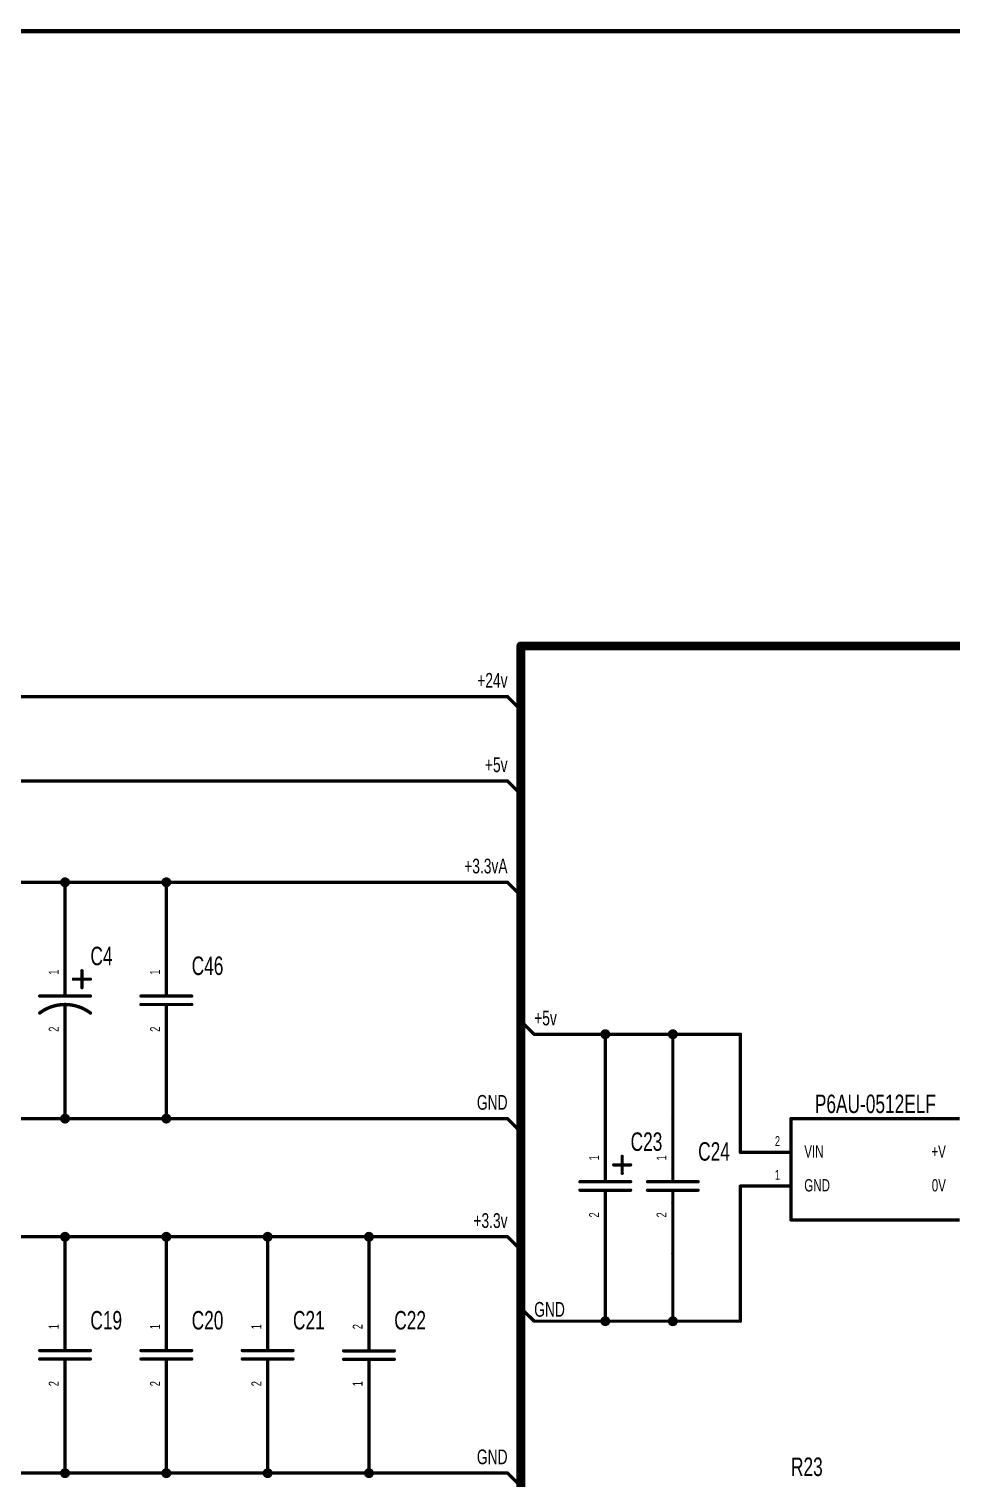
# Model space of a CAD drawing. Extents: x -4.5 to 18.4, y -0.7 to 15.5.
# Drawn here: x 6.093 to 8.827, y 11.163 to 15.458 of the extents above; entities that cross this region are included whole.
import ezdxf
from ezdxf.enums import TextEntityAlignment as Align

# ---------------------------------------------------------------- set-up
doc = ezdxf.new("R2010")
doc.units = 0
doc.header["$MEASUREMENT"] = 0
for name, color, linetype in [('Bus', 180, 'Continuous'), ('Element', 253, 'Continuous'), ('Net', 50, 'Continuous'), ('Pin', 50, 'Continuous'), ('Titles', 253, 'Continuous')]:
    doc.layers.add(name, color=color, linetype=linetype)

msp = doc.modelspace()

# ---------------------------------------------------------------- linework, layer by layer
at = {"layer": 'Bus', "linetype": 'Continuous', "const_width": 0.0131}
msp.add_lwpolyline([(7.5434, 13.6304, 1), (7.5566, 13.6304, 1), (7.5434, 13.6304, 1)], format="xyb", dxfattribs=at)
msp.add_lwpolyline([(7.5434, 13.6304, 1), (7.5566, 13.6304, 1), (7.5434, 13.6304, 1)], format="xyb", dxfattribs=at)
at = {"layer": 'Bus', "linetype": 'Continuous', "const_width": 0.0262}
for points in [[(7.55, 5.5304), (7.55, 13.6304)], [(7.55, 13.6304), (16.4, 13.6304)]]:
    msp.add_lwpolyline(points, dxfattribs=at)
at = {"layer": 'Element', "linetype": 'Continuous'}
for points, const_width in [([(6.2475, 12.6684, 1), (6.2525, 12.6684, 1), (6.2475, 12.6684, 1)], 0.0049), ([(6.1975, 12.6304, 1), (6.2025, 12.6304, 1), (6.1975, 12.6304, 1)], 0.0049), ([(6.2225, 12.6434, 1), (6.2275, 12.6434, 1), (6.2225, 12.6434, 1)], 0.0049), ([(6.2725, 12.6434, 1), (6.2775, 12.6434, 1), (6.2725, 12.6434, 1)], 0.0049), ([(6.4975, 12.6304, 1), (6.5025, 12.6304, 1), (6.4975, 12.6304, 1)], 0.0049), ([(6.1225, 12.5934, 1), (6.1275, 12.5934, 1), (6.1225, 12.5934, 1)], 0.0049), ([(6.1975, 12.5934, 1), (6.2025, 12.5934, 1), (6.1975, 12.5934, 1)], 0.0049), ([(6.2475, 12.6184, 1), (6.2525, 12.6184, 1), (6.2475, 12.6184, 1)], 0.0049), ([(6.2725, 12.5934, 1), (6.2775, 12.5934, 1), (6.2725, 12.5934, 1)], 0.0049), ([(6.4225, 12.5934, 1), (6.4275, 12.5934, 1), (6.4225, 12.5934, 1)], 0.0049), ([(6.4975, 12.5934, 1), (6.5025, 12.5934, 1), (6.4975, 12.5934, 1)], 0.0049), ([(6.5725, 12.5934, 1), (6.5775, 12.5934, 1), (6.5725, 12.5934, 1)], 0.0049), ([(6.1223, 12.5432, 1), (6.1273, 12.5432, 1), (6.1223, 12.5432, 1)], 0.005), ([(6.1975, 12.5684, 1), (6.2025, 12.5684, 1), (6.1975, 12.5684, 1)], 0.0049), ([(6.2727, 12.5432, 1), (6.2777, 12.5432, 1), (6.2727, 12.5432, 1)], 0.005), ([(6.4225, 12.5684, 1), (6.4275, 12.5684, 1), (6.4225, 12.5684, 1)], 0.0049), ([(6.4975, 12.5684, 1), (6.5025, 12.5684, 1), (6.4975, 12.5684, 1)], 0.0049), ([(6.5725, 12.5684, 1), (6.5775, 12.5684, 1), (6.5725, 12.5684, 1)], 0.0049), ([(6.1975, 12.5304, 1), (6.2025, 12.5304, 1), (6.1975, 12.5304, 1)], 0.0049), ([(6.4975, 12.5304, 1), (6.5025, 12.5304, 1), (6.4975, 12.5304, 1)], 0.0049), ([(8.3475, 12.2304, 1), (8.3525, 12.2304, 1), (8.3475, 12.2304, 1)], 0.0049), ([(8.3475, 12.2304, 1), (8.3525, 12.2304, 1), (8.3475, 12.2304, 1)], 0.0049), ([(7.8475, 12.1184, 1), (7.8525, 12.1184, 1), (7.8475, 12.1184, 1)], 0.0049), ([(7.7975, 12.0804, 1), (7.8025, 12.0804, 1), (7.7975, 12.0804, 1)], 0.0049), ([(7.8225, 12.0934, 1), (7.8275, 12.0934, 1), (7.8225, 12.0934, 1)], 0.0049), ([(7.8475, 12.0684, 1), (7.8525, 12.0684, 1), (7.8475, 12.0684, 1)], 0.0049), ([(7.8725, 12.0934, 1), (7.8775, 12.0934, 1), (7.8725, 12.0934, 1)], 0.0049), ([(7.9975, 12.0804, 1), (8.0025, 12.0804, 1), (7.9975, 12.0804, 1)], 0.0049), ([(7.7225, 12.0434, 1), (7.7275, 12.0434, 1), (7.7225, 12.0434, 1)], 0.0049), ([(7.7975, 12.0434, 1), (7.8025, 12.0434, 1), (7.7975, 12.0434, 1)], 0.0049), ([(7.8725, 12.0434, 1), (7.8775, 12.0434, 1), (7.8725, 12.0434, 1)], 0.0049), ([(7.9225, 12.0434, 1), (7.9275, 12.0434, 1), (7.9225, 12.0434, 1)], 0.0049), ([(7.9975, 12.0434, 1), (8.0025, 12.0434, 1), (7.9975, 12.0434, 1)], 0.0049), ([(8.0725, 12.0434, 1), (8.0775, 12.0434, 1), (8.0725, 12.0434, 1)], 0.0049), ([(7.7225, 12.0184, 1), (7.7275, 12.0184, 1), (7.7225, 12.0184, 1)], 0.0049), ([(7.7975, 12.0184, 1), (7.8025, 12.0184, 1), (7.7975, 12.0184, 1)], 0.0049), ([(7.7975, 11.9804, 1), (7.8025, 11.9804, 1), (7.7975, 11.9804, 1)], 0.0049), ([(7.8725, 12.0184, 1), (7.8775, 12.0184, 1), (7.8725, 12.0184, 1)], 0.0049), ([(7.9225, 12.0184, 1), (7.9275, 12.0184, 1), (7.9225, 12.0184, 1)], 0.0049), ([(7.9975, 12.0184, 1), (8.0025, 12.0184, 1), (7.9975, 12.0184, 1)], 0.0049), ([(7.9975, 11.9804, 1), (8.0025, 11.9804, 1), (7.9975, 11.9804, 1)], 0.0049), ([(8.0725, 12.0184, 1), (8.0775, 12.0184, 1), (8.0725, 12.0184, 1)], 0.0049), ([(8.3475, 11.9304, 1), (8.3525, 11.9304, 1), (8.3475, 11.9304, 1)], 0.0049), ([(8.3475, 11.9304, 1), (8.3525, 11.9304, 1), (8.3475, 11.9304, 1)], 0.0049), ([(6.1975, 11.5804, 1), (6.2025, 11.5804, 1), (6.1975, 11.5804, 1)], 0.0049), ([(6.4975, 11.5804, 1), (6.5025, 11.5804, 1), (6.4975, 11.5804, 1)], 0.0049), ([(6.7975, 11.5804, 1), (6.8025, 11.5804, 1), (6.7975, 11.5804, 1)], 0.0049), ([(7.0975, 11.5804, 1), (7.1025, 11.5804, 1), (7.0975, 11.5804, 1)], 0.0049), ([(6.1225, 11.5434, 1), (6.1275, 11.5434, 1), (6.1225, 11.5434, 1)], 0.0049), ([(6.1225, 11.5184, 1), (6.1275, 11.5184, 1), (6.1225, 11.5184, 1)], 0.0049), ([(6.1975, 11.5434, 1), (6.2025, 11.5434, 1), (6.1975, 11.5434, 1)], 0.0049), ([(6.1975, 11.5184, 1), (6.2025, 11.5184, 1), (6.1975, 11.5184, 1)], 0.0049), ([(6.2725, 11.5434, 1), (6.2775, 11.5434, 1), (6.2725, 11.5434, 1)], 0.0049), ([(6.2725, 11.5184, 1), (6.2775, 11.5184, 1), (6.2725, 11.5184, 1)], 0.0049), ([(6.4225, 11.5434, 1), (6.4275, 11.5434, 1), (6.4225, 11.5434, 1)], 0.0049), ([(6.4225, 11.5184, 1), (6.4275, 11.5184, 1), (6.4225, 11.5184, 1)], 0.0049), ([(6.4975, 11.5434, 1), (6.5025, 11.5434, 1), (6.4975, 11.5434, 1)], 0.0049), ([(6.4975, 11.5184, 1), (6.5025, 11.5184, 1), (6.4975, 11.5184, 1)], 0.0049), ([(6.5725, 11.5434, 1), (6.5775, 11.5434, 1), (6.5725, 11.5434, 1)], 0.0049), ([(6.5725, 11.5184, 1), (6.5775, 11.5184, 1), (6.5725, 11.5184, 1)], 0.0049), ([(6.7225, 11.5434, 1), (6.7275, 11.5434, 1), (6.7225, 11.5434, 1)], 0.0049), ([(6.7225, 11.5184, 1), (6.7275, 11.5184, 1), (6.7225, 11.5184, 1)], 0.0049), ([(6.7975, 11.5434, 1), (6.8025, 11.5434, 1), (6.7975, 11.5434, 1)], 0.0049), ([(6.7975, 11.5184, 1), (6.8025, 11.5184, 1), (6.7975, 11.5184, 1)], 0.0049), ([(6.8725, 11.5434, 1), (6.8775, 11.5434, 1), (6.8725, 11.5434, 1)], 0.0049), ([(6.8725, 11.5184, 1), (6.8775, 11.5184, 1), (6.8725, 11.5184, 1)], 0.0049), ([(7.0225, 11.5424, 1), (7.0275, 11.5424, 1), (7.0225, 11.5424, 1)], 0.0049), ([(7.0225, 11.5174, 1), (7.0275, 11.5174, 1), (7.0225, 11.5174, 1)], 0.0049), ([(7.0975, 11.5424, 1), (7.1025, 11.5424, 1), (7.0975, 11.5424, 1)], 0.0049), ([(7.0975, 11.5174, 1), (7.1025, 11.5174, 1), (7.0975, 11.5174, 1)], 0.0049), ([(7.1725, 11.5424, 1), (7.1775, 11.5424, 1), (7.1725, 11.5424, 1)], 0.0049), ([(7.1725, 11.5174, 1), (7.1775, 11.5174, 1), (7.1725, 11.5174, 1)], 0.0049), ([(6.1975, 11.4804, 1), (6.2025, 11.4804, 1), (6.1975, 11.4804, 1)], 0.0049), ([(6.4975, 11.4804, 1), (6.5025, 11.4804, 1), (6.4975, 11.4804, 1)], 0.0049), ([(6.7975, 11.4804, 1), (6.8025, 11.4804, 1), (6.7975, 11.4804, 1)], 0.0049), ([(7.0975, 11.4804, 1), (7.1025, 11.4804, 1), (7.0975, 11.4804, 1)], 0.0049)]:
    msp.add_lwpolyline(points, format="xyb", dxfattribs=dict(at, const_width=const_width))
for points, const_width in [([(6.25, 12.6684), (6.25, 12.6184)], 0.0098), ([(6.2, 12.6304), (6.2, 12.5934)], 0.0098), ([(6.225, 12.6434), (6.275, 12.6434)], 0.0098), ([(6.5, 12.6304), (6.5, 12.5934)], 0.0098), ([(6.125, 12.5934), (6.275, 12.5934)], 0.0098), ([(6.425, 12.5934), (6.575, 12.5934)], 0.0098), ([(6.2752, 12.5432), (6.2686, 12.5478), (6.2617, 12.5521), (6.2546, 12.5558), (6.2472, 12.5591), (6.2397, 12.5619), (6.2319, 12.5642), (6.2241, 12.566), (6.2161, 12.5673), (6.2081, 12.5681), (6.2, 12.5684), (6.1919, 12.5681), (6.1839, 12.5673), (6.1759, 12.566), (6.1681, 12.5642), (6.1603, 12.5619), (6.1528, 12.5591), (6.1454, 12.5558), (6.1383, 12.552), (6.1314, 12.5478), (6.1248, 12.5432)], 0.01), ([(6.2, 12.5684), (6.2, 12.5304)], 0.0098), ([(6.425, 12.5684), (6.575, 12.5684)], 0.0098), ([(6.5, 12.5684), (6.5, 12.5304)], 0.0098), ([(8.35, 11.9304), (8.35, 12.2304)], 0.0098), ([(8.35, 12.2304), (8.85, 12.2304)], 0.0098), ([(7.85, 12.1184), (7.85, 12.0684)], 0.0098), ([(7.8, 12.0804), (7.8, 12.0434)], 0.0098), ([(7.825, 12.0934), (7.875, 12.0934)], 0.0098), ([(8, 12.0804), (8, 12.0434)], 0.0098), ([(7.725, 12.0434), (7.875, 12.0434)], 0.0098), ([(7.925, 12.0434), (8.075, 12.0434)], 0.0098), ([(7.725, 12.0184), (7.875, 12.0184)], 0.0098), ([(7.8, 12.0184), (7.8, 11.9804)], 0.0098), ([(7.925, 12.0184), (8.075, 12.0184)], 0.0098), ([(8, 12.0184), (8, 11.9804)], 0.0098), ([(8.35, 11.9304), (8.85, 11.9304)], 0.0098), ([(6.2, 11.5804), (6.2, 11.5434)], 0.0098), ([(6.5, 11.5804), (6.5, 11.5434)], 0.0098), ([(6.8, 11.5804), (6.8, 11.5434)], 0.0098), ([(7.1, 11.5424), (7.1, 11.5804)], 0.0098), ([(6.125, 11.5434), (6.275, 11.5434)], 0.0098), ([(6.125, 11.5184), (6.275, 11.5184)], 0.0098), ([(6.2, 11.5184), (6.2, 11.4804)], 0.0098), ([(6.425, 11.5434), (6.575, 11.5434)], 0.0098), ([(6.425, 11.5184), (6.575, 11.5184)], 0.0098), ([(6.5, 11.5184), (6.5, 11.4804)], 0.0098), ([(6.725, 11.5434), (6.875, 11.5434)], 0.0098), ([(6.725, 11.5184), (6.875, 11.5184)], 0.0098), ([(6.8, 11.5184), (6.8, 11.4804)], 0.0098), ([(7.175, 11.5424), (7.025, 11.5424)], 0.0098), ([(7.175, 11.5174), (7.025, 11.5174)], 0.0098), ([(7.1, 11.4804), (7.1, 11.5174)], 0.0098)]:
    msp.add_lwpolyline(points, dxfattribs=dict(at, const_width=const_width))
at = {"layer": 'Net', "linetype": 'Continuous', "const_width": 0.0098}
for points in [[(0.95, 13.4804), (7.5106, 13.4804)], [(7.5106, 13.4804), (7.55, 13.441)], [(3.75, 13.2304), (7.5106, 13.2304)], [(7.5106, 13.2304), (7.55, 13.191)], [(6.2, 12.9304), (5.8287, 12.9304)], [(6.1902, 12.9304), (6.1906, 12.9273), (6.192, 12.9246), (6.1942, 12.9224), (6.197, 12.921), (6.2, 12.9205), (6.203, 12.921), (6.2058, 12.9224), (6.208, 12.9246), (6.2094, 12.9273), (6.2098, 12.9304), (6.2094, 12.9334), (6.208, 12.9361), (6.2058, 12.9383), (6.203, 12.9397), (6.2, 12.9402), (6.197, 12.9397), (6.1942, 12.9383), (6.192, 12.9361), (6.1906, 12.9334), (6.1902, 12.9304)], [(6.2, 12.7804), (6.2, 12.9304)], [(6.5, 12.9304), (6.2, 12.9304)], [(6.4902, 12.9304), (6.4906, 12.9273), (6.492, 12.9246), (6.4942, 12.9224), (6.497, 12.921), (6.5, 12.9205), (6.503, 12.921), (6.5058, 12.9224), (6.508, 12.9246), (6.5094, 12.9273), (6.5098, 12.9304), (6.5094, 12.9334), (6.508, 12.9361), (6.5058, 12.9383), (6.503, 12.9397), (6.5, 12.9402), (6.497, 12.9397), (6.4942, 12.9383), (6.492, 12.9361), (6.4906, 12.9334), (6.4902, 12.9304)], [(6.5, 12.7804), (6.5, 12.9304)], [(6.5, 12.9304), (7.5106, 12.9304)], [(7.5106, 12.9304), (7.55, 12.891)], [(7.5894, 12.4804), (7.55, 12.5197)], [(8.2, 12.4804), (7.5894, 12.4804)], [(7.7902, 12.4804), (7.7906, 12.4773), (7.792, 12.4746), (7.7942, 12.4724), (7.797, 12.471), (7.8, 12.4705), (7.803, 12.471), (7.8058, 12.4724), (7.808, 12.4746), (7.8094, 12.4773), (7.8098, 12.4804), (7.8094, 12.4834), (7.808, 12.4861), (7.8058, 12.4883), (7.803, 12.4897), (7.8, 12.4902), (7.797, 12.4897), (7.7942, 12.4883), (7.792, 12.4861), (7.7906, 12.4834), (7.7902, 12.4804)], [(7.8, 12.2304), (7.8, 12.4804)], [(7.9902, 12.4804), (7.9906, 12.4773), (7.992, 12.4746), (7.9942, 12.4724), (7.997, 12.471), (8, 12.4705), (8.003, 12.471), (8.0058, 12.4724), (8.008, 12.4746), (8.0094, 12.4773), (8.0098, 12.4804), (8.0094, 12.4834), (8.008, 12.4861), (8.0058, 12.4883), (8.003, 12.4897), (8, 12.4902), (7.997, 12.4897), (7.9942, 12.4883), (7.992, 12.4861), (7.9906, 12.4834), (7.9902, 12.4804)], [(8, 12.2304), (8, 12.4804)], [(8.2, 12.1304), (8.2, 12.4804)], [(6.2, 12.2304), (6.2, 12.3804)], [(6.5, 12.2304), (6.5, 12.3804)], [(6.1902, 12.2304), (6.1906, 12.2273), (6.192, 12.2246), (6.1942, 12.2224), (6.197, 12.221), (6.2, 12.2205), (6.203, 12.221), (6.2058, 12.2224), (6.208, 12.2246), (6.2094, 12.2273), (6.2098, 12.2304), (6.2094, 12.2334), (6.208, 12.2361), (6.2058, 12.2383), (6.203, 12.2397), (6.2, 12.2402), (6.197, 12.2397), (6.1942, 12.2383), (6.192, 12.2361), (6.1906, 12.2334), (6.1902, 12.2304)], [(6.4902, 12.2304), (6.4906, 12.2273), (6.492, 12.2246), (6.4942, 12.2224), (6.497, 12.221), (6.5, 12.2205), (6.503, 12.221), (6.5058, 12.2224), (6.508, 12.2246), (6.5094, 12.2273), (6.5098, 12.2304), (6.5094, 12.2334), (6.508, 12.2361), (6.5058, 12.2383), (6.503, 12.2397), (6.5, 12.2402), (6.497, 12.2397), (6.4942, 12.2383), (6.492, 12.2361), (6.4906, 12.2334), (6.4902, 12.2304)], [(4.75, 12.2304), (6.2, 12.2304)], [(6.2, 12.2304), (6.2, 12.2304)], [(6.2, 12.2304), (6.2, 12.2304)], [(6.2, 12.2304), (6.5, 12.2304)], [(6.5, 12.2304), (7.5106, 12.2304)], [(7.5106, 12.2304), (7.55, 12.191)], [(8.2, 12.0304), (8.2, 11.6304)], [(5.6, 11.8804), (6.2, 11.8804)], [(6.1902, 11.8804), (6.1906, 11.8773), (6.192, 11.8746), (6.1942, 11.8724), (6.197, 11.871), (6.2, 11.8705), (6.203, 11.871), (6.2058, 11.8724), (6.208, 11.8746), (6.2094, 11.8773), (6.2098, 11.8804), (6.2094, 11.8834), (6.208, 11.8861), (6.2058, 11.8883), (6.203, 11.8897), (6.2, 11.8902), (6.197, 11.8897), (6.1942, 11.8883), (6.192, 11.8861), (6.1906, 11.8834), (6.1902, 11.8804)], [(6.2, 11.8804), (6.2, 11.7304)], [(6.2, 11.8804), (7.5106, 11.8804)], [(6.4902, 11.8804), (6.4906, 11.8773), (6.492, 11.8746), (6.4942, 11.8724), (6.497, 11.871), (6.5, 11.8705), (6.503, 11.871), (6.5058, 11.8724), (6.508, 11.8746), (6.5094, 11.8773), (6.5098, 11.8804), (6.5094, 11.8834), (6.508, 11.8861), (6.5058, 11.8883), (6.503, 11.8897), (6.5, 11.8902), (6.497, 11.8897), (6.4942, 11.8883), (6.492, 11.8861), (6.4906, 11.8834), (6.4902, 11.8804)], [(6.5, 11.7304), (6.5, 11.8804)], [(6.7902, 11.8804), (6.7906, 11.8773), (6.792, 11.8746), (6.7942, 11.8724), (6.797, 11.871), (6.8, 11.8705), (6.803, 11.871), (6.8058, 11.8724), (6.808, 11.8746), (6.8094, 11.8773), (6.8098, 11.8804), (6.8094, 11.8834), (6.808, 11.8861), (6.8058, 11.8883), (6.803, 11.8897), (6.8, 11.8902), (6.797, 11.8897), (6.7942, 11.8883), (6.792, 11.8861), (6.7906, 11.8834), (6.7902, 11.8804)], [(6.8, 11.7304), (6.8, 11.8804)], [(7.0902, 11.8804), (7.0906, 11.8773), (7.092, 11.8746), (7.0942, 11.8724), (7.097, 11.871), (7.1, 11.8705), (7.103, 11.871), (7.1058, 11.8724), (7.108, 11.8746), (7.1094, 11.8773), (7.1098, 11.8804), (7.1094, 11.8834), (7.108, 11.8861), (7.1058, 11.8883), (7.103, 11.8897), (7.1, 11.8902), (7.097, 11.8897), (7.0942, 11.8883), (7.092, 11.8861), (7.0906, 11.8834), (7.0902, 11.8804)], [(7.1, 11.7304), (7.1, 11.8804)], [(7.5106, 11.8804), (7.55, 11.841)], [(7.8, 11.8304), (7.8, 11.6304)], [(8, 11.6304), (8, 11.8304)], [(7.5894, 11.6304), (7.55, 11.6697)], [(7.7902, 11.6304), (7.7906, 11.6273), (7.792, 11.6246), (7.7942, 11.6224), (7.797, 11.621), (7.8, 11.6205), (7.803, 11.621), (7.8058, 11.6224), (7.808, 11.6246), (7.8094, 11.6273), (7.8098, 11.6304), (7.8094, 11.6334), (7.808, 11.6361), (7.8058, 11.6383), (7.803, 11.6397), (7.8, 11.6402), (7.797, 11.6397), (7.7942, 11.6383), (7.792, 11.6361), (7.7906, 11.6334), (7.7902, 11.6304)], [(7.9902, 11.6304), (7.9906, 11.6273), (7.992, 11.6246), (7.9942, 11.6224), (7.997, 11.621), (8, 11.6205), (8.003, 11.621), (8.0058, 11.6224), (8.008, 11.6246), (8.0094, 11.6273), (8.0098, 11.6304), (8.0094, 11.6334), (8.008, 11.6361), (8.0058, 11.6383), (8.003, 11.6397), (8, 11.6402), (7.997, 11.6397), (7.9942, 11.6383), (7.992, 11.6361), (7.9906, 11.6334), (7.9902, 11.6304)], [(8, 11.6304), (7.5894, 11.6304)], [(8.2, 11.6304), (8, 11.6304)], [(8, 11.6304), (8, 11.6304)], [(8, 11.6304), (8, 11.6304)], [(6.2, 11.3304), (6.2, 11.1804)], [(6.5, 11.3304), (6.5, 11.1804)], [(6.8, 11.3304), (6.8, 11.1804)], [(7.1, 11.3304), (7.1, 11.1804)], [(6.2, 11.1804), (0.95, 11.1804)], [(6.1902, 11.1804), (6.1906, 11.1773), (6.192, 11.1746), (6.1942, 11.1724), (6.197, 11.171), (6.2, 11.1705), (6.203, 11.171), (6.2058, 11.1724), (6.208, 11.1746), (6.2094, 11.1773), (6.2098, 11.1804), (6.2094, 11.1834), (6.208, 11.1861), (6.2058, 11.1883), (6.203, 11.1897), (6.2, 11.1902), (6.197, 11.1897), (6.1942, 11.1883), (6.192, 11.1861), (6.1906, 11.1834), (6.1902, 11.1804)], [(6.2, 11.1804), (7.5106, 11.1804)], [(6.4902, 11.1804), (6.4906, 11.1773), (6.492, 11.1746), (6.4942, 11.1724), (6.497, 11.171), (6.5, 11.1705), (6.503, 11.171), (6.5058, 11.1724), (6.508, 11.1746), (6.5094, 11.1773), (6.5098, 11.1804), (6.5094, 11.1834), (6.508, 11.1861), (6.5058, 11.1883), (6.503, 11.1897), (6.5, 11.1902), (6.497, 11.1897), (6.4942, 11.1883), (6.492, 11.1861), (6.4906, 11.1834), (6.4902, 11.1804)], [(6.7902, 11.1804), (6.7906, 11.1773), (6.792, 11.1746), (6.7942, 11.1724), (6.797, 11.171), (6.8, 11.1705), (6.803, 11.171), (6.8058, 11.1724), (6.808, 11.1746), (6.8094, 11.1773), (6.8098, 11.1804), (6.8094, 11.1834), (6.808, 11.1861), (6.8058, 11.1883), (6.803, 11.1897), (6.8, 11.1902), (6.797, 11.1897), (6.7942, 11.1883), (6.792, 11.1861), (6.7906, 11.1834), (6.7902, 11.1804)], [(7.0902, 11.1804), (7.0906, 11.1773), (7.092, 11.1746), (7.0942, 11.1724), (7.097, 11.171), (7.1, 11.1705), (7.103, 11.171), (7.1058, 11.1724), (7.108, 11.1746), (7.1094, 11.1773), (7.1098, 11.1804), (7.1094, 11.1834), (7.108, 11.1861), (7.1058, 11.1883), (7.103, 11.1897), (7.1, 11.1902), (7.097, 11.1897), (7.0942, 11.1883), (7.092, 11.1861), (7.0906, 11.1834), (7.0902, 11.1804)], [(7.5106, 11.1804), (7.55, 11.141)]]:
    msp.add_lwpolyline(points, dxfattribs=at)
at = {"layer": 'Net', "linetype": 'Continuous', "const_width": 0.0049}
for points in [[(7.5082, 13.4804, 1), (7.5131, 13.4804, 1), (7.5082, 13.4804, 1)], [(7.5082, 13.4804, 1), (7.5131, 13.4804, 1), (7.5082, 13.4804, 1)], [(7.5475, 13.441, 1), (7.5525, 13.441, 1), (7.5475, 13.441, 1)], [(7.5082, 13.2304, 1), (7.5131, 13.2304, 1), (7.5082, 13.2304, 1)], [(7.5082, 13.2304, 1), (7.5131, 13.2304, 1), (7.5082, 13.2304, 1)], [(7.5475, 13.191, 1), (7.5525, 13.191, 1), (7.5475, 13.191, 1)], [(6.1877, 12.9304, 1), (6.1926, 12.9304, 1), (6.1877, 12.9304, 1)], [(6.1975, 12.9304, 1), (6.2025, 12.9304, 1), (6.1975, 12.9304, 1)], [(6.1975, 12.9304, 1), (6.2025, 12.9304, 1), (6.1975, 12.9304, 1)], [(6.1975, 12.9304, 1), (6.2025, 12.9304, 1), (6.1975, 12.9304, 1)], [(6.4877, 12.9304, 1), (6.4926, 12.9304, 1), (6.4877, 12.9304, 1)], [(6.4975, 12.9304, 1), (6.5025, 12.9304, 1), (6.4975, 12.9304, 1)], [(6.4975, 12.9304, 1), (6.5025, 12.9304, 1), (6.4975, 12.9304, 1)], [(6.4975, 12.9304, 1), (6.5025, 12.9304, 1), (6.4975, 12.9304, 1)], [(7.5082, 12.9304, 1), (7.5131, 12.9304, 1), (7.5082, 12.9304, 1)], [(7.5082, 12.9304, 1), (7.5131, 12.9304, 1), (7.5082, 12.9304, 1)], [(7.5475, 12.891, 1), (7.5525, 12.891, 1), (7.5475, 12.891, 1)], [(6.1975, 12.7804, 1), (6.2025, 12.7804, 1), (6.1975, 12.7804, 1)], [(6.4975, 12.7804, 1), (6.5025, 12.7804, 1), (6.4975, 12.7804, 1)], [(7.5475, 12.5197, 1), (7.5525, 12.5197, 1), (7.5475, 12.5197, 1)], [(7.5869, 12.4804, 1), (7.5918, 12.4804, 1), (7.5869, 12.4804, 1)], [(7.5869, 12.4804, 1), (7.5918, 12.4804, 1), (7.5869, 12.4804, 1)], [(7.7877, 12.4804, 1), (7.7926, 12.4804, 1), (7.7877, 12.4804, 1)], [(7.7975, 12.4804, 1), (7.8025, 12.4804, 1), (7.7975, 12.4804, 1)], [(7.9877, 12.4804, 1), (7.9926, 12.4804, 1), (7.9877, 12.4804, 1)], [(7.9975, 12.4804, 1), (8.0025, 12.4804, 1), (7.9975, 12.4804, 1)], [(8.1975, 12.4804, 1), (8.2025, 12.4804, 1), (8.1975, 12.4804, 1)], [(8.1975, 12.4804, 1), (8.2025, 12.4804, 1), (8.1975, 12.4804, 1)], [(6.1975, 12.3804, 1), (6.2025, 12.3804, 1), (6.1975, 12.3804, 1)], [(6.4975, 12.3804, 1), (6.5025, 12.3804, 1), (6.4975, 12.3804, 1)], [(6.1877, 12.2304, 1), (6.1926, 12.2304, 1), (6.1877, 12.2304, 1)], [(6.1975, 12.2304, 1), (6.2025, 12.2304, 1), (6.1975, 12.2304, 1)], [(6.1975, 12.2304, 1), (6.2025, 12.2304, 1), (6.1975, 12.2304, 1)], [(6.1975, 12.2304, 1), (6.2025, 12.2304, 1), (6.1975, 12.2304, 1)], [(6.1975, 12.2304, 1), (6.2025, 12.2304, 1), (6.1975, 12.2304, 1)], [(6.1975, 12.2304, 1), (6.2025, 12.2304, 1), (6.1975, 12.2304, 1)], [(6.4877, 12.2304, 1), (6.4926, 12.2304, 1), (6.4877, 12.2304, 1)], [(6.4975, 12.2304, 1), (6.5025, 12.2304, 1), (6.4975, 12.2304, 1)], [(6.4975, 12.2304, 1), (6.5025, 12.2304, 1), (6.4975, 12.2304, 1)], [(6.4975, 12.2304, 1), (6.5025, 12.2304, 1), (6.4975, 12.2304, 1)], [(7.5082, 12.2304, 1), (7.5131, 12.2304, 1), (7.5082, 12.2304, 1)], [(7.5082, 12.2304, 1), (7.5131, 12.2304, 1), (7.5082, 12.2304, 1)], [(7.7975, 12.2304, 1), (7.8025, 12.2304, 1), (7.7975, 12.2304, 1)], [(7.9975, 12.2304, 1), (8.0025, 12.2304, 1), (7.9975, 12.2304, 1)], [(7.5475, 12.191, 1), (7.5525, 12.191, 1), (7.5475, 12.191, 1)], [(8.1975, 12.1304, 1), (8.2025, 12.1304, 1), (8.1975, 12.1304, 1)], [(8.1975, 12.0304, 1), (8.2025, 12.0304, 1), (8.1975, 12.0304, 1)], [(6.1877, 11.8804, 1), (6.1926, 11.8804, 1), (6.1877, 11.8804, 1)], [(6.1975, 11.8804, 1), (6.2025, 11.8804, 1), (6.1975, 11.8804, 1)], [(6.1975, 11.8804, 1), (6.2025, 11.8804, 1), (6.1975, 11.8804, 1)], [(6.1975, 11.8804, 1), (6.2025, 11.8804, 1), (6.1975, 11.8804, 1)], [(6.4877, 11.8804, 1), (6.4926, 11.8804, 1), (6.4877, 11.8804, 1)], [(6.4975, 11.8804, 1), (6.5025, 11.8804, 1), (6.4975, 11.8804, 1)], [(6.7877, 11.8804, 1), (6.7926, 11.8804, 1), (6.7877, 11.8804, 1)], [(6.7975, 11.8804, 1), (6.8025, 11.8804, 1), (6.7975, 11.8804, 1)], [(7.0877, 11.8804, 1), (7.0926, 11.8804, 1), (7.0877, 11.8804, 1)], [(7.0975, 11.8804, 1), (7.1025, 11.8804, 1), (7.0975, 11.8804, 1)], [(7.5082, 11.8804, 1), (7.5131, 11.8804, 1), (7.5082, 11.8804, 1)], [(7.5082, 11.8804, 1), (7.5131, 11.8804, 1), (7.5082, 11.8804, 1)], [(7.5475, 11.841, 1), (7.5525, 11.841, 1), (7.5475, 11.841, 1)], [(7.7975, 11.8304, 1), (7.8025, 11.8304, 1), (7.7975, 11.8304, 1)], [(7.9975, 11.8304, 1), (8.0025, 11.8304, 1), (7.9975, 11.8304, 1)], [(6.1975, 11.7304, 1), (6.2025, 11.7304, 1), (6.1975, 11.7304, 1)], [(6.4975, 11.7304, 1), (6.5025, 11.7304, 1), (6.4975, 11.7304, 1)], [(6.7975, 11.7304, 1), (6.8025, 11.7304, 1), (6.7975, 11.7304, 1)], [(7.0975, 11.7304, 1), (7.1025, 11.7304, 1), (7.0975, 11.7304, 1)], [(7.5475, 11.6697, 1), (7.5525, 11.6697, 1), (7.5475, 11.6697, 1)], [(7.5869, 11.6304, 1), (7.5918, 11.6304, 1), (7.5869, 11.6304, 1)], [(7.5869, 11.6304, 1), (7.5918, 11.6304, 1), (7.5869, 11.6304, 1)], [(7.7877, 11.6304, 1), (7.7926, 11.6304, 1), (7.7877, 11.6304, 1)], [(7.7975, 11.6304, 1), (7.8025, 11.6304, 1), (7.7975, 11.6304, 1)], [(7.9877, 11.6304, 1), (7.9926, 11.6304, 1), (7.9877, 11.6304, 1)], [(7.9975, 11.6304, 1), (8.0025, 11.6304, 1), (7.9975, 11.6304, 1)], [(7.9975, 11.6304, 1), (8.0025, 11.6304, 1), (7.9975, 11.6304, 1)], [(7.9975, 11.6304, 1), (8.0025, 11.6304, 1), (7.9975, 11.6304, 1)], [(7.9975, 11.6304, 1), (8.0025, 11.6304, 1), (7.9975, 11.6304, 1)], [(7.9975, 11.6304, 1), (8.0025, 11.6304, 1), (7.9975, 11.6304, 1)], [(8.1975, 11.6304, 1), (8.2025, 11.6304, 1), (8.1975, 11.6304, 1)], [(8.1975, 11.6304, 1), (8.2025, 11.6304, 1), (8.1975, 11.6304, 1)], [(6.1975, 11.3304, 1), (6.2025, 11.3304, 1), (6.1975, 11.3304, 1)], [(6.4975, 11.3304, 1), (6.5025, 11.3304, 1), (6.4975, 11.3304, 1)], [(6.7975, 11.3304, 1), (6.8025, 11.3304, 1), (6.7975, 11.3304, 1)], [(7.0975, 11.3304, 1), (7.1025, 11.3304, 1), (7.0975, 11.3304, 1)], [(6.1877, 11.1804, 1), (6.1926, 11.1804, 1), (6.1877, 11.1804, 1)], [(6.1975, 11.1804, 1), (6.2025, 11.1804, 1), (6.1975, 11.1804, 1)], [(6.1975, 11.1804, 1), (6.2025, 11.1804, 1), (6.1975, 11.1804, 1)], [(6.1975, 11.1804, 1), (6.2025, 11.1804, 1), (6.1975, 11.1804, 1)], [(6.4877, 11.1804, 1), (6.4926, 11.1804, 1), (6.4877, 11.1804, 1)], [(6.4975, 11.1804, 1), (6.5025, 11.1804, 1), (6.4975, 11.1804, 1)], [(6.7877, 11.1804, 1), (6.7926, 11.1804, 1), (6.7877, 11.1804, 1)], [(6.7975, 11.1804, 1), (6.8025, 11.1804, 1), (6.7975, 11.1804, 1)], [(7.0877, 11.1804, 1), (7.0926, 11.1804, 1), (7.0877, 11.1804, 1)], [(7.0975, 11.1804, 1), (7.1025, 11.1804, 1), (7.0975, 11.1804, 1)], [(7.5082, 11.1804, 1), (7.5131, 11.1804, 1), (7.5082, 11.1804, 1)], [(7.5082, 11.1804, 1), (7.5131, 11.1804, 1), (7.5082, 11.1804, 1)]]:
    msp.add_lwpolyline(points, format="xyb", dxfattribs=at)
at = {"layer": 'Pin', "linetype": 'Continuous', "const_width": 0.0049}
for points in [[(6.1975, 12.7804, 1), (6.2025, 12.7804, 1), (6.1975, 12.7804, 1)], [(6.4975, 12.7804, 1), (6.5025, 12.7804, 1), (6.4975, 12.7804, 1)], [(6.1975, 12.6304, 1), (6.2025, 12.6304, 1), (6.1975, 12.6304, 1)], [(6.4975, 12.6304, 1), (6.5025, 12.6304, 1), (6.4975, 12.6304, 1)], [(6.1975, 12.5304, 1), (6.2025, 12.5304, 1), (6.1975, 12.5304, 1)], [(6.4975, 12.5304, 1), (6.5025, 12.5304, 1), (6.4975, 12.5304, 1)], [(6.1975, 12.3804, 1), (6.2025, 12.3804, 1), (6.1975, 12.3804, 1)], [(6.4975, 12.3804, 1), (6.5025, 12.3804, 1), (6.4975, 12.3804, 1)], [(7.7975, 12.2304, 1), (7.8025, 12.2304, 1), (7.7975, 12.2304, 1)], [(7.9975, 12.2304, 1), (8.0025, 12.2304, 1), (7.9975, 12.2304, 1)], [(8.1975, 12.1304, 1), (8.2025, 12.1304, 1), (8.1975, 12.1304, 1)], [(8.3475, 12.1304, 1), (8.3525, 12.1304, 1), (8.3475, 12.1304, 1)], [(7.7975, 12.0804, 1), (7.8025, 12.0804, 1), (7.7975, 12.0804, 1)], [(7.9975, 12.0804, 1), (8.0025, 12.0804, 1), (7.9975, 12.0804, 1)], [(8.1975, 12.0304, 1), (8.2025, 12.0304, 1), (8.1975, 12.0304, 1)], [(8.3475, 12.0304, 1), (8.3525, 12.0304, 1), (8.3475, 12.0304, 1)], [(7.7975, 11.9804, 1), (7.8025, 11.9804, 1), (7.7975, 11.9804, 1)], [(7.9975, 11.9804, 1), (8.0025, 11.9804, 1), (7.9975, 11.9804, 1)], [(7.7975, 11.8304, 1), (7.8025, 11.8304, 1), (7.7975, 11.8304, 1)], [(7.9975, 11.8304, 1), (8.0025, 11.8304, 1), (7.9975, 11.8304, 1)], [(6.1975, 11.7304, 1), (6.2025, 11.7304, 1), (6.1975, 11.7304, 1)], [(6.4975, 11.7304, 1), (6.5025, 11.7304, 1), (6.4975, 11.7304, 1)], [(6.7975, 11.7304, 1), (6.8025, 11.7304, 1), (6.7975, 11.7304, 1)], [(7.0975, 11.7304, 1), (7.1025, 11.7304, 1), (7.0975, 11.7304, 1)], [(6.1975, 11.5804, 1), (6.2025, 11.5804, 1), (6.1975, 11.5804, 1)], [(6.4975, 11.5804, 1), (6.5025, 11.5804, 1), (6.4975, 11.5804, 1)], [(6.7975, 11.5804, 1), (6.8025, 11.5804, 1), (6.7975, 11.5804, 1)], [(7.0975, 11.5804, 1), (7.1025, 11.5804, 1), (7.0975, 11.5804, 1)], [(6.1975, 11.4804, 1), (6.2025, 11.4804, 1), (6.1975, 11.4804, 1)], [(6.4975, 11.4804, 1), (6.5025, 11.4804, 1), (6.4975, 11.4804, 1)], [(6.7975, 11.4804, 1), (6.8025, 11.4804, 1), (6.7975, 11.4804, 1)], [(7.0975, 11.4804, 1), (7.1025, 11.4804, 1), (7.0975, 11.4804, 1)], [(6.1975, 11.3304, 1), (6.2025, 11.3304, 1), (6.1975, 11.3304, 1)], [(6.4975, 11.3304, 1), (6.5025, 11.3304, 1), (6.4975, 11.3304, 1)], [(6.7975, 11.3304, 1), (6.8025, 11.3304, 1), (6.7975, 11.3304, 1)], [(7.0975, 11.3304, 1), (7.1025, 11.3304, 1), (7.0975, 11.3304, 1)]]:
    msp.add_lwpolyline(points, format="xyb", dxfattribs=at)
at = {"layer": 'Pin', "linetype": 'Continuous', "const_width": 0.0098}
for points in [[(6.2, 12.6304), (6.2, 12.7804)], [(6.5, 12.6304), (6.5, 12.7804)], [(6.2, 12.5304), (6.2, 12.3804)], [(6.5, 12.5304), (6.5, 12.3804)], [(7.8, 12.0804), (7.8, 12.2304)], [(8, 12.0804), (8, 12.2304)], [(8.35, 12.1304), (8.2, 12.1304)], [(8.35, 12.0304), (8.2, 12.0304)], [(7.8, 11.9804), (7.8, 11.8304)], [(8, 11.9804), (8, 11.8304)], [(6.2, 11.5804), (6.2, 11.7304)], [(6.5, 11.5804), (6.5, 11.7304)], [(6.8, 11.5804), (6.8, 11.7304)], [(7.1, 11.5804), (7.1, 11.7304)], [(6.2, 11.4804), (6.2, 11.3304)], [(6.5, 11.4804), (6.5, 11.3304)], [(6.8, 11.4804), (6.8, 11.3304)], [(7.1, 11.4804), (7.1, 11.3304)]]:
    msp.add_lwpolyline(points, dxfattribs=at)
at = {"layer": 'Titles', "linetype": 'Continuous', "const_width": 0.0131}
msp.add_lwpolyline([(18.3961, -0.6905), (-4.0055, -0.6905), (-4.0055, 15.4512), (18.3961, 15.4512), (18.3961, -0.6905)], dxfattribs=at)

# ---------------------------------------------------------------- texts
at = {"layer": 'Element', "width": 0.7}
for s, p in [('C4', (6.2752, 12.6684)), ('C46', (6.575, 12.6394)), ('C23', (7.875, 12.1184)), ('C24', (8.075, 12.0894)), ('C19', (6.275, 11.5894)), ('C20', (6.575, 11.5894)), ('C21', (6.875, 11.5894)), ('C22', (7.175, 11.5894)), ('R23', (8.35, 11.1554))]:
    msp.add_text(s, height=0.0547, dxfattribs=at).set_placement(p, align=Align.BOTTOM_LEFT)
msp.add_text('P6AU-0512ELF', height=0.0547, dxfattribs=at).set_placement((8.6, 12.2304), align=Align.BOTTOM_CENTER)
at = {"layer": 'Net', "width": 0.7}
for s, p in [('+24v', (7.5106, 13.4935)), ('+5v', (7.5106, 13.2435)), ('+3.3vA', (7.5106, 12.9435)), ('GND', (7.5106, 12.2435)), ('+3.3v', (7.5106, 11.8935)), ('GND', (7.5106, 11.1935))]:
    msp.add_text(s, height=0.0437, dxfattribs=at).set_placement(p, align=Align.BOTTOM_RIGHT)
msp.add_text('+5v', height=0.0437, dxfattribs=at).set_placement((7.5894, 12.4935), align=Align.BOTTOM_LEFT)
msp.add_text('GND', height=0.0437, dxfattribs=at).set_placement((7.5894, 11.6435))
at = {"layer": 'Pin', "width": 0.7}
for s, p in [('1', (6.1519, 12.6566)), ('1', (6.4519, 12.6566)), ('2', (6.1519, 12.4877)), ('2', (6.4519, 12.4877)), ('1', (7.7519, 12.1066)), ('1', (7.9519, 12.1066)), ('2', (7.7519, 11.9377)), ('2', (7.9519, 11.9377)), ('1', (6.1519, 11.6066)), ('1', (6.4519, 11.6066)), ('1', (6.7519, 11.6066)), ('2', (7.0519, 11.6066)), ('2', (6.1519, 11.4377)), ('2', (6.4519, 11.4377)), ('2', (6.7519, 11.4377)), ('1', (7.0519, 11.4377))]:
    msp.add_text(s, height=0.0292, rotation=90, dxfattribs=at).set_placement(p, align=Align.TOP_LEFT)
for s, height, p in [('2', 0.0292, (8.3024, 12.1785)), ('VIN', 0.0365, (8.3894, 12.1511)), ('+V', 0.0365, (8.7658, 12.1511)), ('1', 0.0292, (8.3024, 12.0785)), ('GND', 0.0365, (8.3894, 12.0511)), ('0V', 0.0365, (8.7669, 12.0511))]:
    msp.add_text(s, height=height, dxfattribs=at).set_placement(p, align=Align.TOP_LEFT)

doc.saveas('drawing.dxf')
